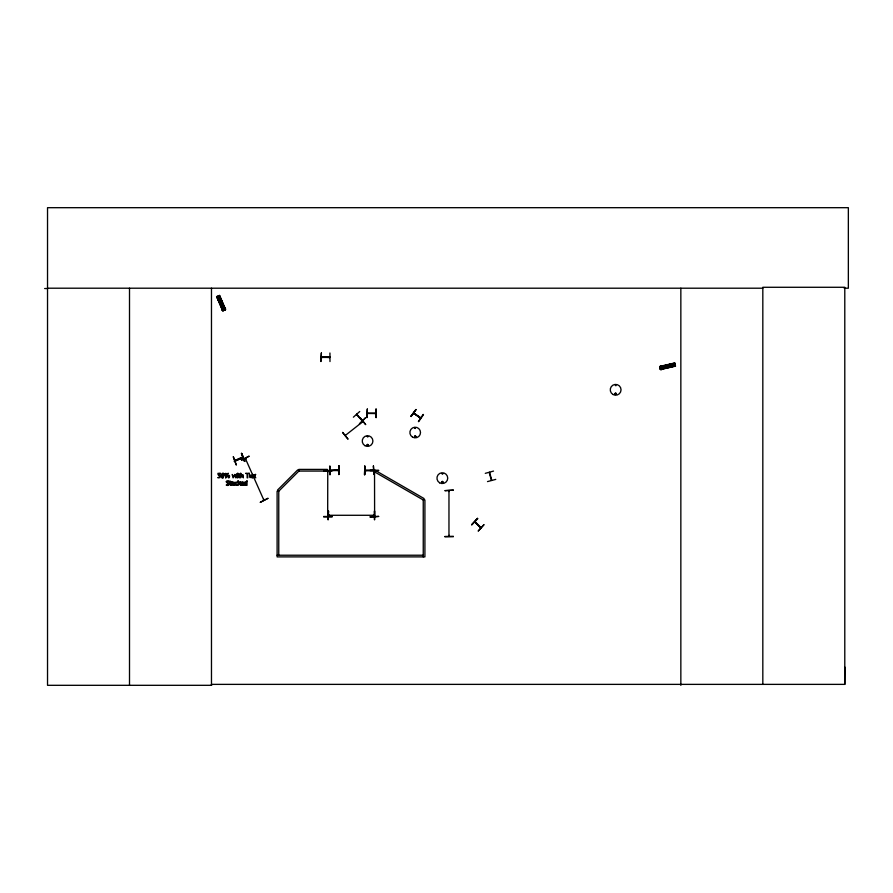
<?xml version="1.0" encoding="UTF-8"?>
<svg xmlns="http://www.w3.org/2000/svg" width="893" height="893" viewBox="0 0 893 893"><rect width="100%" height="100%" fill="white"/><g stroke="black" fill="none" stroke-linecap="round" stroke-linejoin="round"><path stroke-width="1.34" d="M844.175 288.205L848.35 288.205L848.35 207.689L47.53 207.689L47.53 685.311L211.596 685.311L211.485 684.373L844.789 684.373L844.912 667.104M264.183 500.013L263.535 499.488M475.534 522.171L474.976 521.59M480.557 527.785L479.988 527.216M413.537 413.213L420.547 418.08L419.732 417.522M242.014 457.986C245.363 455.14 231.834 462.038 235.797 460.241M374.145 470.935L374.234 471.705M374.613 516.266L374.524 470.745L374.535 471.694M449.302 490.648L448.967 491.485L448.967 490.625M367.123 436.487L367.983 436.844L367.213 436.398M368.139 445.183L367.168 444.625L367.715 445.529M368.374 445.25C366.945 442.281 366.51 447.293 368.24 445.417M415.971 436.521C413.615 439.189 415.223 433.418 415.87 436.9M441.544 481.919C442.973 484.888 443.419 479.876 441.678 481.751M442.794 473.837L441.879 473.714L442.772 473.714M442.928 482.131C441.399 483.883 442.08 480.401 442.839 482.008M614.853 393.579C616.282 396.548 616.717 391.536 614.987 393.411M615.154 393.668C616.494 395.845 615.869 391.558 615.143 394.081M356.675 414.263L357.033 415.1L356.463 414.464M327.72 470.935L328.111 471.515M327.709 515.674L327.731 516.333M489.23 472.475L491.418 480.423M474.696 521.869L480.747 527.852M236.009 460.732L235.038 460.888M242.818 457.674L235.071 460.498M242.885 457.674C226.833 464.572 236.768 460.141 242.237 457.975M263.513 499.421L263.893 500.169L263.882 499.332M449.302 536.302L449.302 535.398M330.176 470.265L331.314 470.734M337.855 470.589L338.681 470.042L330.176 470.566M364.902 470.265L373.263 470.477M345.156 435.561L363.116 421.44M362.837 421.239L362.882 421.753M329.305 515.228L328.713 515.663M321.391 357.122L322.429 357.513M367.313 413.158L368.139 413.492M375.071 413.548L375.841 413.158M410.869 416.384L416.004 409.552L410.836 416.361M411.126 416.551L415.915 409.485M413.593 413.37L414.385 413.794M418.393 421.474L423.17 414.408M418.65 421.652L423.472 414.609M615.322 385.05L615.88 385.776L615.523 384.928M364.991 470.265L366.041 470.644M373.33 470.421L364.913 470.566M329.874 357.49L321.569 357.077M329.16 357.077L329.93 357.122M471.761 524.682L477.8 518.654M353.371 417.187L359.734 411.506M360.337 418.013L365.717 424.644L360.381 417.98M347.935 438.988L342.555 432.368L347.89 439.021M241.59 460.04L249.203 456.144L241.623 460.085M245.608 459.136L245.642 458.276M216.575 296.699L219.589 295.393L225.65 309.57L222.647 310.864L216.642 296.666M217.39 298.05L220.013 296.923M217.803 299.01L220.415 297.882M218.417 300.45L221.04 299.322M218.964 301.722L221.576 300.606M219.578 303.162L222.201 302.046M222.223 309.335L224.846 308.208M221.966 309.927L225.449 308.431M222.011 310.027L225.505 308.531M244.503 461.402L241.646 453.343L244.548 461.368M413.872 413.035L420.692 417.701M485.29 473.346L493.528 471.08M495.749 479.385L487.5 481.595M659.782 366.655L674.795 363.161M659.815 366.811L674.84 363.384M659.849 366.978L674.874 363.496M659.894 367.168L674.918 363.697M659.949 367.403L674.974 363.92M660.016 367.615L660.206 368.463M660.262 368.664L675.275 365.181M660.307 368.887L675.331 365.416M660.362 369.099L675.365 365.538M660.385 369.211L675.398 365.706M660.44 369.445L675.454 365.929M660.474 369.568L675.499 366.152L674.74 362.949L659.726 366.443L660.485 369.646M372.671 470.064L373.263 469.997M375.663 413.548L367.313 413.459M415.2 428.528L415.435 427.691L414.91 428.394M362.19 420.793L356.553 414.631M330.086 466.146L330.153 474.685M373.352 465.967L373.966 474.496L373.464 465.967M330.265 470.265L338.525 470.042M327.296 470.321L332.174 470.723L323.646 470.756M370.104 470.31L378.643 470.287M370.104 470.656L378.643 470.6M374.68 511.153L374.692 519.693M329.394 515.272L328.624 515.283L374.145 515.283L373.374 515.283M332.174 516.534L323.646 516.478M323.646 516.913L332.185 516.857M453.376 536.302L444.848 536.47M444.848 536.782L453.376 536.726M44.65 288.539L47.53 288.528M47.53 288.205L762.823 288.205M329.93 353.003L329.986 361.542M321.48 357.122L329.751 357.077M329.93 357.423L321.391 357.423M375.841 409.039L375.964 417.578M367.391 413.158L375.663 413.113M277.109 555.223L423.249 555.223M373.464 515.629L374.613 515.674M245.687 459.169L245.798 458.399M420.402 417.969L413.66 413.347M489.587 472.297L491.742 480.367M475.087 521.702L480.97 527.596M356.832 414.374L362.324 420.436M328.099 470.924L328.066 471.604M474.752 521.981L480.691 527.919M365.003 470.566L373.453 470.566M330.265 470.566L338.726 470.566M263.848 500.091L245.408 458.578M225.46 309.648L219.388 295.483L225.315 309.704M219.086 295.605L225.259 309.737M218.897 295.683L225.092 309.804M218.852 295.706L224.813 309.927L218.685 295.773M224.556 310.038L223.752 310.373M217.49 296.297L223.507 310.496M217.289 296.387L223.384 310.552M223.217 310.619L216.988 296.521L222.993 310.719M216.776 296.61L222.87 310.764M241.612 453.354L244.894 461.234M241.322 453.477L244.604 461.346M673.266 363.518L673.914 366.286M672.25 363.752L672.898 366.521M670.732 364.11L671.369 366.878M669.37 364.422L670.018 367.19M667.852 364.768L668.5 367.548M661.311 366.297L661.959 369.066M660.775 365.94L661.635 369.635M660.664 365.963L661.523 369.657M448.878 491.396L449.257 490.715M327.675 516.266L327.764 470.845M364.757 466.146L364.88 474.685M338.737 465.967L338.916 474.496M329.651 466.157L329.83 474.685M448.967 491.485L448.967 490.715L448.967 536.235L448.956 535.465M374.323 511.164L374.379 519.693M844.789 684.373L844.789 287.278L762.823 287.278L762.823 684.373M680.846 288.205L680.846 685.311M423.249 556.886L423.249 499.98L424.075 498.551L374.803 470.098L373.977 471.537L423.249 499.98L424.912 499.98L424.912 556.886L277.109 556.886L277.109 491.183L278.761 491.183L298.876 471.069L327.329 471.069L327.329 469.405L298.876 469.405L298.876 471.069L297.704 469.897L277.589 490.011L278.761 491.183L278.761 555.223M376.277 409.039L376.277 417.578M211.474 288.205L211.474 685.311M129.507 288.205L129.507 685.311M220.18 475.511A1.261 1.261 0 0 0 219.533 475.098L218.539 475.065L218.539 473.87L220.426 473.335L217.948 473.335C217.524 476.237 222.658 476.349 217.769 477.688L219.845 477.688L220.426 476.047A1.116 1.116 0 0 0 219.991 475.322M221.051 475.031C223.194 485.2 226.007 467.575 221.051 475.031M221.676 474.808C221.922 482.064 224.757 471.113 221.676 474.808M224.489 474.272C225.84 479.362 227.682 470.578 224.489 474.272M227.782 476.282C229.144 481.372 230.974 472.587 227.782 476.282M235.562 483.359C235.294 485.591 239.57 484.698 235.897 485.301A1.306 1.306 0 0 1 235.216 484.732L235.395 482.332L237.538 482.131L235.562 483.359M225.036 474.194C225.203 477.844 226.989 472.364 225.036 474.194M228.34 476.192C228.508 479.876 230.294 474.306 228.34 476.192M240.931 483.269L241.601 485.156L243.767 485.122L241.501 483.973L243.834 483.705L243.264 482.064L241.847 481.974L240.931 483.269M244.202 483.247L244.704 485.167L247.015 485.334L247.015 480.624L246.446 482.086A1.54 1.54 0 0 0 245.318 481.885A1.328 1.328 0 0 0 244.604 482.332L244.202 483.247M226.286 481.774C227.938 484.475 230.271 484.341 226.23 485.066C229.133 486.908 230.55 482.421 227.034 482.421C227.168 480.735 231.142 481.483 227.179 480.836A1.44 1.44 0 0 0 226.509 481.305L226.286 481.774M244.827 483.102C245.229 488.136 247.674 480.3 244.827 483.102M231.745 484.028L231.7 484.352A1.161 1.161 0 0 0 231.879 484.966L234.39 485.334L234.189 482.276L231.979 482.019L233.832 483.102L231.745 484.028M414.642 436.364C415.357 438.575 416.35 434.835 414.642 436.364M232.325 484.084L233.185 484.877L233.832 483.559L232.325 484.084M668.332 365.795C669.024 368.24 670.263 364.154 668.332 365.795M236.087 474.462L235.529 477.085L234.703 474.462L233.43 477.085L232.247 474.462L233.106 477.844L234.457 475.243L235.808 477.844L236.667 474.462L236.087 474.462M241.568 482.89C243.722 484.955 243.331 480.947 241.568 482.89M219.991 301.644C220.471 304.133 222.056 300.182 219.991 301.644M228.117 473.335L225.762 477.844L228.117 473.335M255.108 474.462L254.282 475.735L252.764 474.462L253.925 476.17L252.752 477.844L254.237 476.572L255.755 477.844L254.594 476.125L255.755 474.462L255.108 474.462M239.96 481.952L238.621 483.381L238.051 480.624L238.051 485.334L238.844 483.705L240.853 485.334L239.279 483.359L240.675 481.952L239.96 481.952M477.498 518.353L471.805 524.727L477.498 518.353M483.917 524.771L478.168 531.101L483.872 524.727M365.46 417.824L359.455 423.907L365.46 417.824M241.478 474.641L240.663 473.134L240.663 477.844L241.233 475.322L242.103 474.909L243.32 477.844L243.153 474.886L241.478 474.641M251.737 477.476L249.828 477.465L249.649 474.462L250.866 477.398L251.737 476.985L252.306 474.462L252.306 477.844L251.737 477.476M267.911 498.361L260.332 502.301L267.911 498.361M233.33 456.814L236.221 464.851L233.33 456.814M240.206 477.309L239.268 477.197L239.19 474.942L240.239 474.462L238.621 473.491C237.973 474.317 238.398 479.362 240.239 477.309M231.488 484.787L230.55 484.687L230.472 482.421L231.521 481.952L229.903 480.981C229.244 481.796 229.68 486.852 231.521 484.787M339.094 465.956L338.804 474.496L339.094 465.956M364.813 466.146L364.523 474.696L364.813 466.146M453.376 490.168L444.848 490.659L453.376 490.123M328.512 511.164L328.088 519.704L328.512 511.164M378.643 516.422L370.115 516.947L378.643 516.422M321.391 353.003L320.922 361.542L321.335 353.003M367.313 409.039L366.878 417.578L367.313 409.039M237.784 473.312L237.136 473.904L237.784 473.312M249.27 473.335L245.642 473.335L247.149 473.87L247.149 477.844L247.752 477.844L247.752 473.87L249.27 473.335M237.75 474.462L237.181 474.462L237.181 477.844L237.75 477.844L237.75 474.462M364.913 445.663A5.336 5.336 0 0 0 372.906 441.042A5.336 5.336 0 0 0 364.913 436.42A5.336 5.336 0 0 0 364.913 445.663M412.544 437.135A5.313 5.313 0 0 0 420.514 432.525A5.313 5.313 0 0 0 412.544 427.926A5.313 5.313 0 0 0 412.544 437.135M612.955 394.483A5.403 5.403 0 0 0 621.048 389.806A5.403 5.403 0 0 0 612.955 385.129A5.403 5.403 0 0 0 612.955 394.483M439.646 482.823A5.403 5.403 0 0 0 447.739 478.146A5.403 5.403 0 0 0 439.646 473.469A5.403 5.403 0 0 0 439.646 482.823"/></g></svg>
